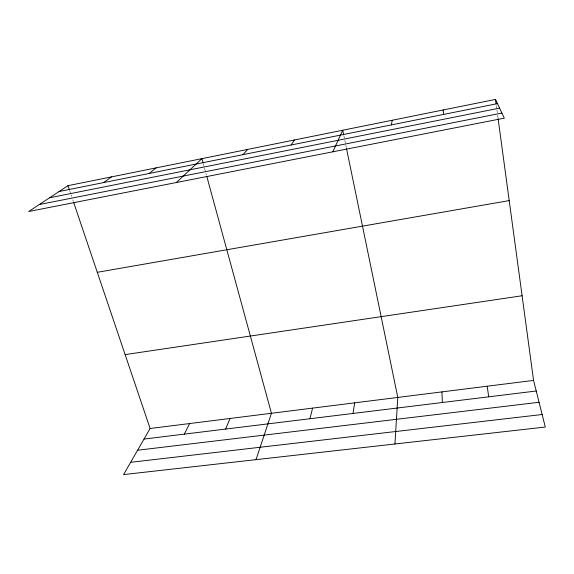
<?xml version="1.0" encoding="UTF-8"?>
<svg xmlns="http://www.w3.org/2000/svg" width="574" height="574" viewBox="0 0 574 574"><rect width="100%" height="100%" fill="white"/><g stroke="black" fill="none" stroke-linecap="round" stroke-linejoin="round"><path stroke-width="0.43" stroke-dasharray="2.87 2.15" d="M69.684 190.661L70.81 193.998M71.097 194.837L71.657 196.502M72.783 199.838L73.35 201.51M203.361 163.805L204.301 167.249M204.531 168.11L205.707 172.422M205.944 173.283L206.418 175.005M343.812 135.486L345.62 144.232M345.799 145.107L346.337 147.733M496.323 105.551L496.804 109.06M496.919 109.943L497.514 114.326M497.636 115.202L498.11 118.71"/><path stroke-width="0.86" d="M394.926 443.996L397.796 397.43L346.517 148.609M353.024 413.452L354.682 402.84M391.339 124.902L392.25 120.246M309.96 418.726L312.579 408.121M256.018 459.652L271.445 413.28L206.884 176.727M225.625 429.058L230.045 418.475M332.805 151.816L342.735 130.233L343.632 134.61M184.34 434.116L189.614 423.54M73.63 202.342L150.108 428.498L123.561 474.583L545.3 427.042L533.562 380.404L498.11 118.71M291.054 145.014L294.541 139.956M242.953 154.657L247.631 149.419M176.275 182.539L201.948 158.632L203.124 162.944M149.204 173.456L156.106 167.881M103.535 182.611L111.471 176.885M67.99 185.66L28.7 211.505L504.324 118.151L495.498 99.417L67.99 185.66L69.404 189.829M59.072 191.522L497.479 103.621M49.579 197.772L499.602 108.127M39.269 204.552L501.927 113.056M97.286 272.298L509.203 200.599M125.118 354.61L522.096 295.761M150.108 428.498L533.562 380.404M144.024 439.06L536.224 391.002M137.581 450.238L539.065 402.274M130.635 462.307L542.143 414.514M487.197 386.223L488.704 396.828M495.498 99.417L496.087 103.801M443.15 109.971L443.645 114.413M441.951 391.899L442.353 402.503"/></g></svg>
